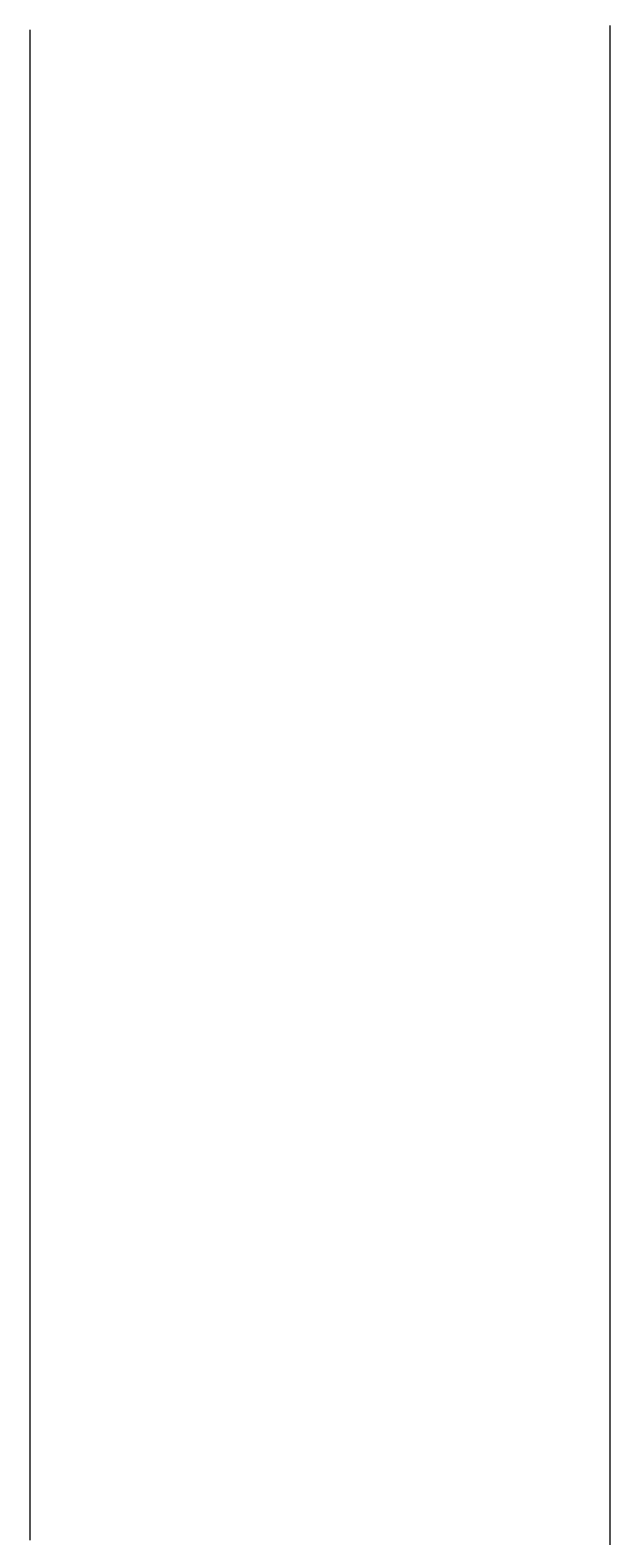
# Model space of a CAD drawing. Extents: x 1 to 47.7, y 0.2 to 35.
# Drawn here: x 26.062 to 26.778, y 2.886 to 4.746 of the extents above; entities that cross this region are included whole.
import ezdxf

# ---------------------------------------------------------------- set-up
doc = ezdxf.new("R2010")
doc.units = 0
doc.header["$MEASUREMENT"] = 0
doc.layers.add('3_1__VERTICAL_RACK_MOUNT__', color=7, linetype='CONTINUOUS')
doc.layers.add('3_2__VERTICAL_PANEL_MOUNT_', color=7, linetype='CONTINUOUS')

msp = doc.modelspace()

# ---------------------------------------------------------------- linework, layer by layer
at = {"layer": '3_1__VERTICAL_RACK_MOUNT__'}
msp.add_lwpolyline([(26.0616, 2.8815), (26.0616, 2.9229), (26.0616, 2.9655), (26.0616, 3.0093), (26.0616, 3.0543), (26.0616, 3.1004), (26.0616, 3.1478), (26.0616, 3.1962), (26.0616, 3.2459), (26.0616, 3.2966), (26.0616, 3.3485), (26.0616, 3.4015), (26.0616, 3.4555), (26.0616, 3.5106), (26.0616, 3.5669), (26.0616, 3.6241), (26.0616, 3.6824), (26.0616, 3.7417), (26.0616, 3.8021), (26.0616, 3.8634), (26.0616, 3.9257), (26.0616, 3.9891), (26.0616, 4.0533), (26.0616, 4.1186), (26.0616, 4.1848), (26.0616, 4.2519), (26.0616, 4.3199), (26.0616, 4.3888), (26.0616, 4.4586), (26.0616, 4.5293), (26.0616, 4.6009), (26.0616, 4.6733), (26.0616, 4.7466)], dxfattribs=at)
at = {"layer": '3_2__VERTICAL_PANEL_MOUNT_'}
msp.add_lwpolyline([(26.778, 4.7516), (26.778, 4.6612), (26.778, 4.5716), (26.778, 4.4829), (26.778, 4.395), (26.778, 4.308), (26.778, 4.2219), (26.778, 4.1366), (26.778, 4.0523), (26.778, 3.9689), (26.778, 3.8864), (26.778, 3.8049), (26.778, 3.7243), (26.778, 3.6447), (26.778, 3.5661), (26.778, 3.4885), (26.778, 3.4119), (26.778, 3.3363), (26.778, 3.2618), (26.778, 3.1884), (26.778, 3.116), (26.778, 3.0447), (26.778, 2.9746), (26.778, 2.9055), (26.778, 2.8376)], dxfattribs=at)

doc.saveas('drawing.dxf')
